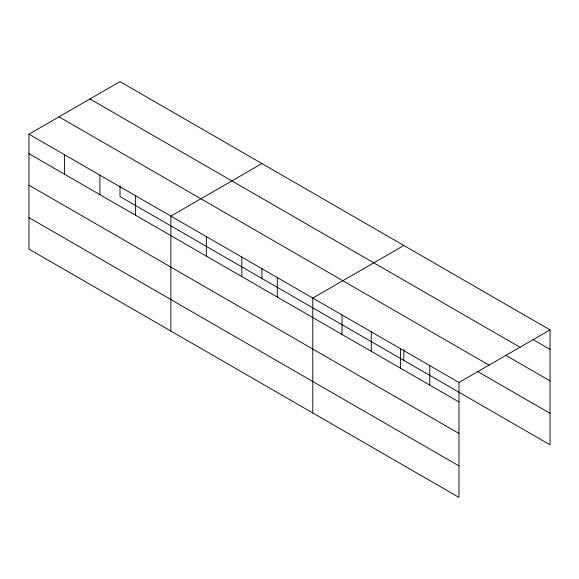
<?xml version="1.0" encoding="UTF-8"?>
<svg xmlns="http://www.w3.org/2000/svg" width="579" height="579" viewBox="0 0 579 579"><rect width="100%" height="100%" fill="white"/><g stroke="black" fill="none" stroke-linecap="round" stroke-linejoin="round"><path stroke-width="0.87" d="M28.95 134.19L458.988 382.473L458.988 497.383L28.95 249.1L28.95 134.19L120.012 81.617L550.05 329.9L550.05 444.81L120.012 196.527L120.012 185.736M261.925 163.553L170.863 216.126L170.863 331.036M403.838 245.482L312.776 298.055L312.776 412.965M458.988 382.473L550.05 329.9M533.121 339.62L550.05 349.398M89.962 98.966L520 347.248M505.416 355.115L550.05 380.881M59 116.842L489.038 365.125M477.711 371.559L550.05 413.319M28.95 153.688L458.988 401.971M28.95 185.179L458.988 433.454M28.95 217.617L458.988 465.9M429.748 365.588L429.748 385.086M403.838 349.6L403.838 360.391M400.502 348.703L400.502 368.201M371.262 331.825L371.262 351.323M342.015 314.94L342.015 334.438M277.298 277.573L277.298 297.07M261.925 268.562L261.925 278.463M241.819 257.09L241.819 276.588M206.341 236.608L206.341 256.106M135.385 195.644L135.385 215.142M99.906 175.155L99.906 194.653M64.428 154.673L64.428 174.17"/></g></svg>
